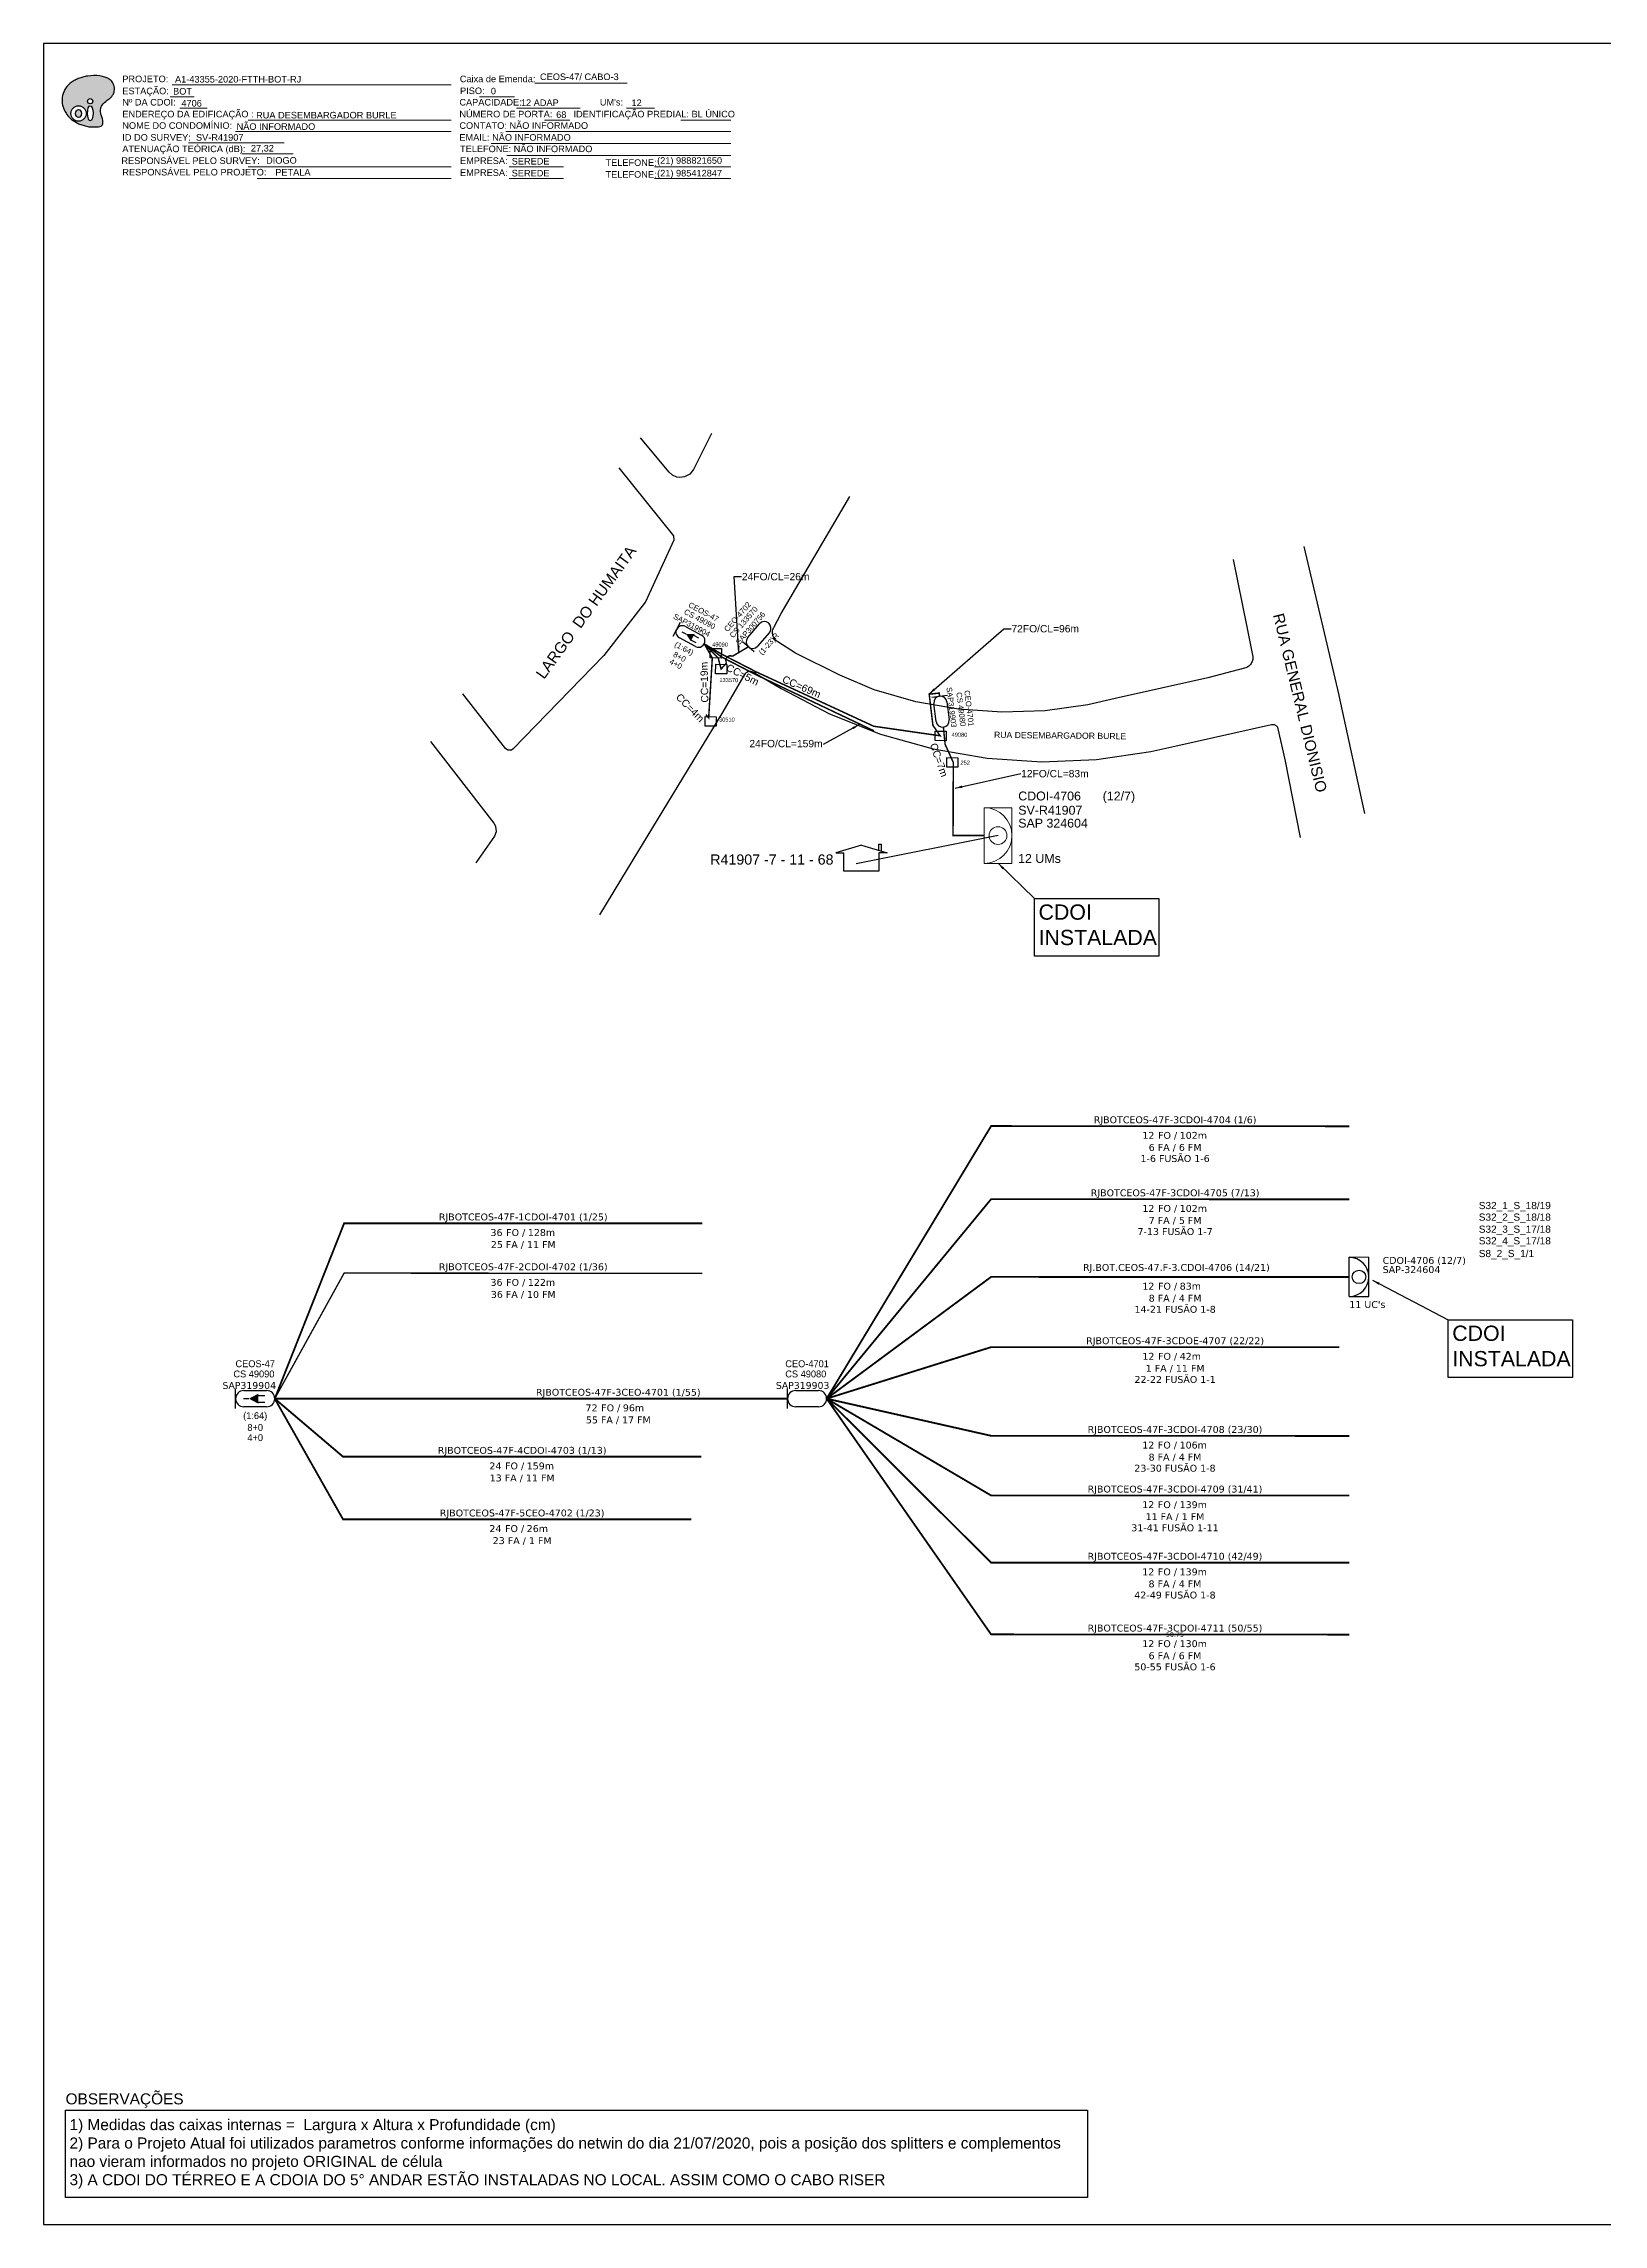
# Model space of a CAD drawing. Extents: x 733 to 1572, y 5 to 599.
# Drawn here: x 733 to 1158, y 5 to 599 of the extents above; entities that cross this region are included whole.
import ezdxf
from ezdxf.enums import TextEntityAlignment as Align

# ---------------------------------------------------------------- set-up
doc = ezdxf.new("R2010")
doc.units = 0
doc.header["$MEASUREMENT"] = 0
for name, color, linetype, lineweight in [("20.0-LEGENDA DOS CDO'S", 1, 'Continuous', 0), ('20.1-CDO_INTERIOR', 1, 'Continuous', 0), ('Texto_Cabos', 1, 'Continuous', 20)]:
    doc.layers.add(name, color=color, linetype=linetype, lineweight=lineweight)
for name, color, linetype in [('CD a instalar', 1, 'Continuous'), ('CDOI', 1, 'Continuous'), ('CEO', 1, 'Continuous'), ('CEOS', 1, 'Continuous'), ('label_cabos', 7, 'Continuous'), ('LAYOUT', 7, 'Continuous'), ('LEGENDAS_INFRAESTRUTURAS', 7, 'Continuous'), ('MUB_QUADRAS', 253, 'Continuous'), ('NOS_DE_INFRAESTRUTURA', 7, 'Continuous'), ('SEGMENTO_texto', 7, 'Continuous'), ('SURVEYS', 7, 'Continuous'), ('surveys legendas', 7, 'Continuous')]:
    doc.layers.add(name, color=color, linetype=linetype)
doc.layers.add('DROP DE CLIENTE', color=140, linetype='Continuous', plot=False)
doc.styles.add('ARIAL', font='arial.ttf')
doc.styles.add('siredit', font='verdana.ttf')
doc.styles.add('Style-font000', font='font000.shx')
doc.linetypes.add('FENCELINE1', pattern='A,0.25,-0.1,[133,ltypeshp.shx,S=0.1,R=0,X=-0.1,Y=0],-0.1,1', length=1.45)
doc.dimstyles.new('CC', dxfattribs={"dimtxt": 1, "dimasz": 2, "dimexe": 0.18, "dimexo": 0.0625, "dimgap": 0.09, "dimtad": 0, "dimdec": 0, "dimrnd": 1, "dimzin": 0, "dimdsep": 46, "dimtxsty": 'siredit', "dimblk": 'NONE', "dimcen": 0, "dimse1": 1, "dimse2": 1, "dimsd1": 1, "dimsd2": 1, "dimclrt": 7, "dimadec": 0, "dimazin": 0, "dimtfac": 1, "dimtdec": 0, "dimtofl": 0, "dimtmove": 0, "dimatfit": 3, "dimfxl": 0, "dimtolj": 1, "dimtzin": 0, "dimarcsym": 0})
doc.dimstyles.new('CL', dxfattribs={"dimtxt": 1, "dimasz": 2, "dimexe": 0.18, "dimexo": 0.0625, "dimgap": 0.09, "dimtad": 0, "dimdec": 0, "dimrnd": 1, "dimzin": 0, "dimdsep": 46, "dimtxsty": 'siredit', "dimblk": 'NONE', "dimcen": 0, "dimse1": 1, "dimse2": 1, "dimsd1": 1, "dimsd2": 1, "dimclrt": 7, "dimadec": 0, "dimazin": 0, "dimtfac": 1, "dimtdec": 0, "dimtofl": 0, "dimtmove": 0, "dimatfit": 3, "dimfxl": 0, "dimtolj": 1, "dimtzin": 0, "dimarcsym": 0})

# ---------------------------------------------------------------- blocks, each defined once
blk = doc.blocks.new('OI')
h = blk.add_hatch(color=40)
edge = h.paths.add_edge_path()
edge.add_spline(control_points=[(4.35, -0.67), (3.92, -0.99), (3.26, -1.5), (2.81, -2.59), (2.9, -3.5), (3.06, -4.27), (3.31, -4.85), (3.37, -5.39), (3.4, -5.88), (3.2, -6.4), (2.54, -6.61), (1.65, -6.63), (0.55, -6.67), (-0.56, -6.42), (-1.61, -6.14), (-2.77, -5.61), (-3.92, -4.77), (-4.89, -3.7), (-5.34, -2.65), (-5.6, -1.94), (-5.85, -0.96), (-5.71, 0.47), (-5.1, 2.02), (-4.14, 3.02), (-3.3, 3.61), (-2.37, 4.16), (-1.36, 4.44), (-0.56, 4.7), (0.79, 4.85), (2.24, 4.97), (3.79, 4.57), (4.67, 4.21), (5.44, 3.65), (5.76, 2.99), (6.03, 2.21), (6.01, 1.46), (5.72, 0.64), (5.31, 0.08), (4.88, -0.38), (4.51, -0.55), (4.35, -0.67)], knot_values=[0, 0, 0, 0, 1.60434, 2.417191, 3.427595, 4.282808, 4.776746, 5.304182, 5.888771, 6.258406, 6.858137, 7.79129, 8.986195, 10.124242, 11.187857, 12.242908, 13.953784, 15.414161, 16.515391, 17.349188, 17.675853, 19.552021, 21.515531, 22.568638, 23.63245, 24.621084, 25.782718, 26.745347, 27.142653, 29.870543, 31.004649, 31.921532, 32.709589, 33.801391, 34.042471, 35.192333, 35.971461, 36.628871, 37.254359, 37.836911, 37.836911, 37.836911, 37.836911], degree=3, periodic=0)
h.paths.add_polyline_path([(1.13, -0.87, -1), (-0.04, -0.87, -1)], flags=16)
edge = h.paths.add_edge_path(flags=16)
edge.add_ellipse((0.56, -3.59), major_axis=(-0.02, 1.71), ratio=0.361305, start_angle=0, end_angle=360)
h.paths.add_polyline_path([(-0.36, -3.62, -1), (-3.8, -3.62, -1)], flags=16)
edge = h.paths.add_edge_path(flags=0)
edge.add_ellipse((-2.08, -3.62), major_axis=(0, 0.885), ratio=0.758294, start_angle=0, end_angle=360)
at = {"color": 40}
for centre, radius in [((-2.08, -3.62), 1.72), ((0.54, -0.87), 0.587)]:
    blk.add_circle(centre, radius, dxfattribs=at)
blk.add_ellipse((-2.08, -3.62), major_axis=(0, 0.885), ratio=0.758294, start_param=-3.141592653589792, end_param=3.141592653589792, dxfattribs=at)
blk.add_ellipse((0.56, -3.59), major_axis=(-0.02, 1.71), ratio=0.361305, dxfattribs=at)
at = {"color": 40, "start_tangent": (-0.800898, -0.598801), "end_tangent": (-0.800898, -0.598801)}
blk.add_spline([(4.35, -0.67), (3.2, -1.78), (2.9, -2.54), (2.92, -3.55), (3.12, -4.38), (3.28, -4.85), (3.37, -5.37), (3.35, -5.95), (3.2, -6.29), (2.66, -6.55), (1.73, -6.63), (0.54, -6.62), (-0.58, -6.41), (-1.6, -6.11), (-2.56, -5.67), (-3.95, -4.67), (-4.89, -3.56), (-5.37, -2.56), (-5.64, -1.78), (-5.72, -1.46), (-5.63, 0.42), (-4.84, 2.22), (-4.13, 2.99), (-3.27, 3.62), (-2.4, 4.09), (-1.3, 4.47), (-0.37, 4.72), (0.02, 4.77), (2.75, 4.8), (3.85, 4.53), (4.69, 4.16), (5.31, 3.68), (5.85, 2.73), (5.93, 2.5), (5.94, 1.35), (5.67, 0.62), (5.29, 0.08), (4.84, -0.36), (4.35, -0.67)], degree=3, dxfattribs=at)
blk = doc.blocks.new('_None')
blk = doc.blocks.new('SURVEY_SURVEY')
for p, q in [((0, 0.0000254), (-0.0000251, 0.000018)), ((0, 0.0000254), (0.0000251, 0.000018)), ((0.0000169, 0.0000264), (0.0000195, 0.0000264)), ((0.0000169, 0.0000205), (0.0000169, 0.0000264)), ((0.0000195, 0.0000264), (0.0000195, 0.0000198)), ((-0.0000251, 0.000018), (-0.0000173, 0.000018)), ((-0.0000172, 0), (-0.0000172, 0.0000179)), ((0.0000172, 0), (-0.0000172, 0)), ((0.0000251, 0.000018), (0.0000172, 0.000018)), ((0.0000172, 0.000018), (0.0000172, 0))]:
    blk.add_line(p, q)
blk = doc.blocks.new('CDOI_CT_DRT')
at = {"layer": '20.1-CDO_INTERIOR', "color": 0, "lineweight": 18}
blk.add_lwpolyline([(2.13, -2.13), (2.13, 2.12), (0, 2.12), (0, -2.13)], close=True, dxfattribs=at)
blk.add_circle((1.06, 0), 0.68, dxfattribs=at)
blk.add_arc((0, 0), 2.13, 269.9724, 89.9724, dxfattribs=at)
at = {"layer": "20.0-LEGENDA DOS CDO'S", "color": 0, "style": 'ARIAL'}
for tag, p in [('CDO_N', (2.61, 2.69)), ('SURVEY', (2.61, 1.6)), ('SAP', (2.61, 0.61)), ('1:XX', (2.6, -1.08)), ('UMS', (2.6, -2.09))]:
    blk.add_attdef(tag, p, '', height=0.68, rotation=359.9724, dxfattribs=at)
blk.add_attdef('FIBRAS_UTILIZADAS', text='', height=0.68, rotation=359.9724, dxfattribs=at).set_placement((10.32, 2.69), align=Align.CENTER)

msp = doc.modelspace()

# ---------------------------------------------------------------- linework, layer by layer
msp.add_lwpolyline([(733.23, 5.14), (1571.79, 5.14), (1571.79, 599.14), (733.23, 599.14), (733.23, 5.14)])
at = {"color": 7, "lineweight": 0}
for points in [[(867.03, 588.37), (892.16, 588.37)], [(767.7, 584.61), (774.25, 584.61)], [(768.22, 587.88), (844.19, 587.88)], [(851.98, 584.65), (861.47, 584.65)], [(770.36, 581.53), (777.77, 581.53)], [(788.93, 578.3), (844.19, 578.3)], [(862.03, 581.53), (879.39, 581.53)], [(869.62, 578.3), (876.56, 578.3)], [(891.98, 581.53), (899.64, 581.53)], [(906.79, 578.3), (920.35, 578.3)], [(772.68, 572.12), (798.74, 572.12)], [(785.52, 575.19), (844.19, 575.19)], [(855.11, 571.95), (920.38, 571.95)], [(859.15, 575.19), (920.38, 575.19)], [(787.22, 569.15), (801.16, 569.15)], [(788.93, 565.6), (844.19, 565.6)], [(859.4, 568.71), (920.38, 568.71)], [(860, 565.6), (874.8, 565.6)], [(899.61, 565.6), (920.38, 565.6)], [(791.42, 562.36), (844.19, 562.36)], [(860, 562.36), (874.8, 562.36)], [(899.61, 562.36), (920.38, 562.36)]]:
    msp.add_lwpolyline(points, dxfattribs=at)
at = {"color": 5}
for points in [[(1003.09, 366.27), (1036.95, 366.27), (1036.95, 350.54), (1003.09, 350.54)], [(1115.77, 251.55), (1149.63, 251.55), (1149.63, 235.82), (1115.77, 235.82)]]:
    msp.add_lwpolyline(points, close=True, dxfattribs=at)
at = {"color": 0}
msp.add_lwpolyline([(739.23, 36.21), (1017.48, 36.21), (1017.48, 12.5), (739.23, 12.5)], close=True, dxfattribs=at)
msp.add_lwpolyline([(733.23, 5.14), (1571.79, 5.14)], dxfattribs=at)
at = {"layer": 'CD a instalar', "color": 7, "linetype": 'Continuous'}
for points, const_width in [([(913.14, 435.65), (915.34, 431.81), (914.35, 415.49), (913.6, 416.39)], 0.4), ([(913.14, 435.65), (917.79, 432.9), (927.16, 428.08), (959.32, 413.2), (977.39, 410.61), (975.42, 413.44), (974.41, 421.93), (977.14, 422.25), (977.25, 421.4)], 0.4), ([(913.14, 435.65), (917.78, 432.13), (926.94, 427.38), (959.36, 411.96)], 0.4), ([(946.48, 230.05), (991.27, 304.3), (1088.82, 304.25)], 0.501), ([(946.48, 230.05), (991.27, 284.4), (1088.82, 284.35)], 0.501), ([(796.17, 230.05), (815.07, 277.81), (912.62, 277.81)], 0.501), ([(946.48, 230.05), (991.27, 244.09), (1086.15, 244.09)], 0.501), ([(796.17, 230.05), (840.96, 230.05), (935.83, 230.05)], 0.501), ([(796.17, 230.05), (814.78, 214.23), (912.32, 214.23)], 0.501), ([(796.17, 230.05), (814.78, 197.17), (909.66, 197.17)], 0.501), ([(946.48, 230.05), (991.27, 219.94), (1088.82, 219.9)], 0.501), ([(946.48, 230.05), (991.27, 203.68), (1088.82, 203.69)], 0.501), ([(946.48, 230.05), (991.27, 185.38), (1088.82, 185.38)], 0.501), ([(946.48, 230.05), (991.27, 165.84), (1088.82, 165.79)], 0.501)]:
    msp.add_lwpolyline(points, dxfattribs=dict(at, const_width=const_width))
at = {"layer": 'CD a instalar', "color": 7, "linetype": 'Continuous', "const_width": 0.4}
msp.add_lwpolyline([(913.14, 435.65), (916.95, 431.79), (917.73, 428.79), (919.25, 430.49, -0.789907), (920.81, 432.25), (925.15, 434.84)], format="xyb", dxfattribs=at)
at = {"layer": 'CD a instalar', "color": 5, "linetype": 'Continuous'}
msp.add_lwpolyline([(989.37, 383.43, 0.4, 0.4, 0), (980.91, 383.46, 0.4, 0.4, 0), (980.97, 403.34, 0.4, 0.4, 0), (978.75, 408.26, 0.4, 0.4, 0), (978.27, 412.96, 0.4, 0.4, 0)], format="xyseb", dxfattribs=at)
at = {"layer": 'CD a instalar', "color": 5, "linetype": 'Continuous', "const_width": 0.501}
msp.add_lwpolyline([(946.48, 230.05), (991.27, 263.22), (1088.82, 263.18)], dxfattribs=at)
at = {"layer": 'CDOI', "color": 5}
for p, q in [((1094.14, 268.54), (1088.82, 268.55)), ((1094.14, 257.9), (1094.14, 268.54)), ((1088.81, 257.9), (1094.14, 257.9))]:
    msp.add_line(p, q, dxfattribs=at)
msp.add_lwpolyline([(1088.81, 257.9), (1088.82, 268.55)], dxfattribs=at)
msp.add_circle((1091.48, 263.22), 1.84, dxfattribs=at)
msp.add_arc((1088.82, 263.22), 5.32, 269.97241, 89.97241, dxfattribs=at)
at = {"layer": 'CEO', "color": 7}
for p, q in [((924.97, 437.34), (928.21, 441.09)), ((930.89, 438.78), (927.65, 435.03))]:
    msp.add_line(p, q, dxfattribs=at)
at = {"layer": 'CEO', "color": 5}
for p, q in [((976.3, 414.5), (975.7, 419.43)), ((979.21, 419.86), (979.82, 414.93)), ((938.05, 232.27), (944.26, 232.27)), ((944.26, 227.83), (938.05, 227.83))]:
    msp.add_line(p, q, dxfattribs=at)
at = {"layer": 'CEO', "color": 7}
msp.add_lwpolyline([(926.77, 433.45), (923.54, 436.24)], dxfattribs=at)
at = {"layer": 'CEO', "color": 5}
for points in [[(975.13, 421.14), (979.36, 421.66)], [(935.83, 227.38), (935.83, 232.72)]]:
    msp.add_lwpolyline(points, dxfattribs=at)
at = {"layer": 'CEO', "color": 7}
for centre, start, end in [((929.55, 439.94), 319.19579, 139.19579), ((926.31, 436.18), 139.19579, 319.19579)]:
    msp.add_arc(centre, 1.77, start, end, dxfattribs=at)
at = {"layer": 'CEO', "color": 5}
for centre, radius, start, end in [((977.46, 419.64), 1.77, 6.94941, 186.94941), ((978.06, 414.72), 1.77, 186.94941, 6.94941), ((938.05, 230.05), 2.22, 90, 270), ((944.26, 230.05), 2.22, 270, 90)]:
    msp.add_arc(centre, radius, start, end, dxfattribs=at)
at = {"layer": 'CEOS', "color": 5}
for p, q in [((908.04, 440.38), (912.42, 438.04)), ((910.75, 434.92), (906.37, 437.26)), ((787.74, 232.27), (793.96, 232.27)), ((793.96, 227.83), (787.74, 227.83))]:
    msp.add_line(p, q, dxfattribs=at)
for points in [[(904.64, 437.77), (906.65, 441.53)], [(908.19, 438.3), (907.13, 438.86)], [(909.55, 436.69), (910.88, 435.98)], [(910.24, 437.99), (911.57, 437.28)], [(785.53, 227.38), (785.53, 232.72)], [(789.14, 230.05), (787.64, 230.05)], [(791.59, 230.93), (793.47, 230.93)], [(791.59, 229.09), (793.47, 229.09)]]:
    msp.add_lwpolyline(points, dxfattribs=at)
for points in [[(908.19, 438.3, 0, 2.18, 0), (909.99, 437.33, 2.18, 2.18, 0)], [(789.14, 230.05, 0, 2.74, 0), (791.7, 230.05, 2.74, 2.74, 0)]]:
    msp.add_lwpolyline(points, format="xyseb", dxfattribs=at)
for centre, radius, start, end in [((907.2, 438.82), 1.77, 61.88322, 241.88322), ((911.58, 436.48), 1.77, 241.88322, 61.88322), ((787.74, 230.05), 2.22, 90, 270), ((793.96, 230.05), 2.22, 270, 90)]:
    msp.add_arc(centre, radius, start, end, dxfattribs=at)
at = {"layer": 'DROP DE CLIENTE'}
msp.add_lwpolyline([(993.15, 383.43), (954.55, 375.73)], dxfattribs=at)
at = {"layer": 'LAYOUT', "color": 7, "linetype": 'FENCELINE1', "ltscale": 0.05, "const_width": 0.374}
msp.add_lwpolyline([(796.17, 230.05), (815.07, 264.25), (912.62, 264.2)], dxfattribs=at)
at = {"layer": 'MUB_QUADRAS', "linetype": 'Continuous'}
for points in [[(915.13, 492.98), (910.24, 483.17), (909.21, 481.88), (907.74, 481.1), (906.5, 480.95), (905.67, 481.07), (904.52, 481.57), (903.58, 482.39), (895.78, 491.77)], [(889.88, 483.62), (904.73, 465.07), (904.84, 463.85), (897.12, 447.07), (885.8, 432.52), (861.15, 407.04), (860.61, 406.73), (859.68, 406.73), (859.03, 407.15), (847.37, 422)], [(931.74, 438.81), (931.77, 439.12), (931.83, 439.43), (931.92, 439.73), (932.04, 440.02), (932.08, 440.09), (934.07, 443.92), (952.8, 475.75)], [(1057.16, 458.58), (1060.87, 440.3), (1062.5, 432.54), (1062.53, 432.37), (1062.56, 432.06), (1062.56, 431.74), (1062.53, 431.43), (1062.46, 431.13), (1062.36, 430.83), (1062.23, 430.54), (1062.07, 430.27), (1061.88, 430.02), (1061.67, 429.79), (1061.44, 429.58), (1061.18, 429.39), (1060.91, 429.24), (1060.62, 429.11), (1060.32, 429.02), (1050.29, 426.4), (1025.03, 420.76), (1017.65, 419.07), (1005.96, 417.42), (994.16, 417.01), (982.38, 417.84), (970.76, 419.89), (959.41, 423.14), (950.05, 427.08), (938.04, 433.11), (933.15, 436.16), (932.89, 436.34), (932.66, 436.55), (932.44, 436.78), (932.25, 437.03), (932.09, 437.3), (931.96, 437.58), (931.86, 437.88), (931.79, 438.18), (931.75, 438.5), (931.74, 438.81)], [(1093.08, 389.44), (1086.08, 421.61), (1086.06, 421.67), (1076.54, 462.2)], [(884.7, 361.81), (892.28, 374.24), (918.32, 417.15), (924.32, 427.45), (924.41, 427.59), (924.51, 427.71), (924.62, 427.82), (924.74, 427.92), (924.88, 428), (925.02, 428.07), (925.16, 428.13), (925.32, 428.17), (925.47, 428.19), (925.63, 428.2), (925.78, 428.19), (925.94, 428.16), (926.09, 428.12), (926.24, 428.06), (926.38, 427.99), (934.07, 423.5), (947.28, 416.57), (961.14, 411.06), (975.5, 407.02), (990.2, 404.51), (1005.09, 403.55), (1020, 404.16), (1034.76, 406.31), (1041.26, 407.77), (1067.61, 413.67), (1067.76, 413.7), (1067.92, 413.71), (1068.08, 413.7), (1068.23, 413.68), (1068.38, 413.64), (1068.53, 413.58), (1068.67, 413.51), (1068.8, 413.43), (1068.93, 413.33), (1069.04, 413.22), (1069.14, 413.1), (1069.23, 412.97), (1069.3, 412.83), (1069.36, 412.69), (1069.4, 412.53), (1071.24, 404.11), (1075.45, 382.92)], [(838.59, 409.07), (855.88, 386.81), (856.33, 386), (856.47, 384.46), (856, 383.3), (850.96, 376.04)]]:
    msp.add_lwpolyline(points, dxfattribs=at)
at = {"layer": 'NOS_DE_INFRAESTRUTURA', "color": 5}
for p, q in [((914.74, 431.82), (914.77, 434.42)), ((914.77, 434.42), (917.81, 434.39)), ((917.81, 434.39), (917.78, 431.78)), ((917.78, 431.78), (914.74, 431.82)), ((916.22, 427.49), (916.26, 430.1)), ((916.26, 430.1), (919.29, 430.06)), ((919.29, 430.06), (919.26, 427.45)), ((919.26, 427.45), (916.22, 427.49)), ((913.35, 413.23), (913.38, 415.83)), ((913.38, 415.83), (916.42, 415.79)), ((916.38, 413.19), (913.35, 413.23)), ((916.42, 415.79), (916.38, 413.19)), ((976, 409.31), (976.03, 411.91)), ((976.03, 411.91), (979.07, 411.88)), ((979.07, 411.88), (979.04, 409.27)), ((979.04, 409.27), (976, 409.31)), ((979.18, 402.05), (979.21, 404.66)), ((979.21, 404.66), (982.25, 404.62)), ((982.25, 404.62), (982.22, 402.02)), ((982.22, 402.02), (979.18, 402.05))]:
    msp.add_line(p, q, dxfattribs=at)
at = {"layer": 'NOS_DE_INFRAESTRUTURA', "color": 1}
for p, q in [((926.98, 427.83), (926.79, 427.64)), ((926.85, 427.77), (926.84, 427.51)), ((927.11, 427.77), (926.85, 427.77)), ((927.17, 427.64), (926.98, 427.83)), ((927.11, 427.5), (927.11, 427.77)), ((926.79, 427.64), (926.98, 427.45)), ((926.84, 427.51), (927.11, 427.5)), ((926.98, 427.45), (927.17, 427.64))]:
    msp.add_line(p, q, dxfattribs=at)

# ---------------------------------------------------------------- block references
at = {"color": 7, "xscale": 1.213923925195771, "yscale": 1.213923925533891, "zscale": 1.213923925163967, "rotation": 0.1532895858424417}
msp.add_blockref('OI', (745.25, 584.51), dxfattribs=at)
at = {"layer": '20.1-CDO_INTERIOR', "color": 5}
ref = msp.add_blockref('CDOI_CT_DRT', (989.37, 383.43), dxfattribs=dict(at, xscale=3.555766790421934, yscale=3.555766790421934, zscale=3.555766790421934))
ref.add_attrib('CDO_N', 'CDOI-4706', (998.65, 393), dxfattribs={"layer": "20.0-LEGENDA DOS CDO'S", "color": 0, "height": 2.418, "rotation": 359.97241, "style": 'ARIAL'})
ref.add_attrib('FIBRAS_UTILIZADAS', '(12/7)', dxfattribs={"layer": "20.0-LEGENDA DOS CDO'S", "color": 0, "height": 2.418, "rotation": 359.97241, "style": 'ARIAL'}).set_placement((1026.07, 392.99), align=Align.CENTER)
ref.add_attrib('SURVEY', 'SV-R41907', (998.66, 389.12), dxfattribs={"layer": "20.0-LEGENDA DOS CDO'S", "color": 0, "height": 2.418, "rotation": 359.97241, "style": 'ARIAL'})
ref.add_attrib('SAP', 'SAP 324604', (998.65, 385.61), dxfattribs={"layer": "20.0-LEGENDA DOS CDO'S", "color": 0, "height": 2.418, "rotation": 359.97241, "style": 'ARIAL'})
ref.add_attrib('UMS', '12 UMs', (998.62, 375.99), dxfattribs={"layer": "20.0-LEGENDA DOS CDO'S", "color": 0, "height": 2.418, "rotation": 359.97241, "style": 'ARIAL'})
at = {"layer": 'SURVEYS', "color": 255, "xscale": 277014.406715531, "yscale": 277014.406715531, "zscale": 277014.406715531}
msp.add_blockref('SURVEY_SURVEY', (955.97, 373.75), dxfattribs=at)

# ---------------------------------------------------------------- texts
at = {"color": 7, "lineweight": 0, "style": 'ARIAL'}
for s, height, p in [('PROJETO:', 1.793, (754.66, 588.63)), ('Caixa de Emenda:', 1.7927, (846.57, 588.63)), ('ESTAÇÃO:', 1.793, (754.66, 585.35)), ('Nº DA CDOI:', 1.7927, (754.66, 582.28)), ('CAPACIDADE:', 1.7927, (846.46, 582.28)), ('PISO:', 1.793, (846.64, 585.39)), ("UM's:", 1.793, (884.71, 582.28)), ('ENDEREÇO DA EDIFICAÇÃO :', 1.7927, (754.66, 579.05)), ('NOME DO CONDOMÍNIO:', 1.7927, (754.66, 575.93)), ('CONTATO: NÃO INFORMADO ', 1.7927, (846.46, 575.93)), ('NÚMERO DE PORTA:', 1.7927, (846.46, 579.05)), ('IDENTIFICAÇÃO PREDIAL: BL ÚNICO', 1.7927, (877.54, 579.05)), ('ATENUAÇÃO TEÓRICA (dB):', 1.7927, (754.66, 569.58)), ('ID DO SURVEY:', 1.7927, (754.66, 572.7)), ('EMAIL: NÃO INFORMADO', 1.7927, (846.46, 572.7)), ('TELEFONE: NÃO INFORMADO', 1.7927, (846.64, 569.58)), ('RESPONSÁVEL PELO SURVEY:', 1.7927, (754.41, 566.35)), ('RESPONSÁVEL PELO PROJETO:', 1.7927, (754.66, 563.23)), ('EMPRESA:', 1.793, (846.64, 566.35)), ('EMPRESA:', 1.793, (846.64, 563.11)), ('TELEFONE:', 1.793, (886.25, 565.84)), ('TELEFONE:', 1.793, (886.25, 562.61))]:
    msp.add_text(s, height=height, dxfattribs=at).set_placement(p)
at = {"color": 7, "style": 'ARIAL'}
for s, height, p in [('A1-43355-2020-FTTH-BOT-RJ', 1.7927, (769.01, 588.54)), ('CEOS-47/ CABO-3', 1.7927, (868.42, 589.21)), ('BOT', 1.793, (768.49, 585.26)), ('0', 1.79, (855.03, 585.31)), ('12 ADAP ', 1.793, (863.21, 582.15)), ('12', 1.793, (893.33, 582.13)), ('NÃO INFORMADO', 1.7927, (785.79, 575.65)), ('RUA DESEMBARGADOR BURLE', 1.7927, (791.09, 578.76)), ('68', 1.793, (872.81, 578.9)), ('SV-R41907', 1.793, (774.72, 572.7)), ('27,32', 1.793, (789.68, 569.75)), ('DIOGO', 1.793, (793.82, 566.44)), ('PETALA', 1.793, (796.31, 563.2)), ('SEREDE', 1.793, (860.71, 566.2)), ('SEREDE', 1.793, (860.71, 562.96)), ('(21) 988821650', 1.7927, (900.31, 566.41)), ('(21) 985412847', 1.7927, (900.31, 562.96))]:
    msp.add_text(s, height=height, dxfattribs=at).set_placement(p)
msp.add_text('4706', height=1.793, dxfattribs=at).set_placement((773.53, 581.99), align=Align.CENTER)
at = {"style": 'ARIAL'}
msp.add_text('OBSERVAÇÕES', height=3, dxfattribs=at).set_placement((739.21, 37.83))
at = {"color": 5, "char_height": 4.155, "width": 50.3686, "attachment_point": 1, "style": 'ARIAL'}
for insert in [(1004.19, 364.67), (1116.86, 249.95)]:
    msp.add_mtext('CDOI\\PINSTALADA', dxfattribs=dict(at, insert=insert))
at = {"insert": (740.29, 33.81), "char_height": 3, "width": 277.1819, "attachment_point": 1, "style": 'ARIAL'}
msp.add_mtext('1) Medidas das caixas internas =  Largura x Altura x Profundidade (cm)\\P2) Para o Projeto Atual foi utilizados parametros conforme informações do netwin do dia 21/07/2020, pois a posição dos splitters e complementos\\Pnao vieram informados no projeto ORIGINAL de célula\\P3) A CDOI DO TÉRREO E A CDOIA DO 5° ANDAR ESTÃO INSTALADAS NO LOCAL. ASSIM COMO O CABO RISER', dxfattribs=at)
at = {"layer": "20.0-LEGENDA DOS CDO'S", "color": 1, "style": 'ARIAL'}
for s, height, p in [('S32_1_S_18/19', 1.9593, (1124.08, 281.68)), ('S32_2_S_18/18', 1.9593, (1124.08, 278.52)), ('S32_3_S_17/18', 1.9593, (1124.08, 275.24)), ('S32_4_S_17/18', 1.9593, (1124.08, 272.08)), ('S8_2_S_1/1', 1.959, (1124.08, 268.61))]:
    msp.add_text(s, height=height, dxfattribs=at).set_placement(p)
at = {"layer": 'CDOI', "color": 5, "linetype": 'Continuous', "style": 'siredit'}
for s, height, p in [('CDOI-4706 (12/7)', 1.8789, (1097.9, 267.71)), ('SAP-324604', 1.879, (1097.9, 265.21)), ("11 UC's", 1.879, (1088.82, 255.7))]:
    msp.add_text(s, height=height, rotation=359.97241, dxfattribs=at).set_placement(p, align=Align.MIDDLE_LEFT)
at = {"layer": 'CEO', "color": 7, "linetype": 'Continuous', "style": 'ARIAL'}
for s, height, p in [('CEO-4702', 1.499, (922.19, 443.02)), ('CS 133570', 1.499, (923.87, 441.57)), ('SAP300756', 1.478, (925.75, 439.94))]:
    msp.add_text(s, height=height, rotation=49.19579, dxfattribs=at).set_placement(p, align=Align.MIDDLE_CENTER)
msp.add_text('(1-23)R', height=1.499, rotation=49.19579, dxfattribs=at).set_placement((930.15, 436.14), align=Align.TOP_CENTER)
at = {"layer": 'CEO', "color": 5, "linetype": 'Continuous', "style": 'ARIAL'}
for s, height, p in [('SAP319903   ', 1.4783, (980.62, 417.53)), ('CS 49080', 1.499, (983.09, 417.83)), ('CEO-4701', 1.499, (985.29, 418.1))]:
    msp.add_text(s, height=height, rotation=276.94941, dxfattribs=at).set_placement(p, align=Align.MIDDLE_CENTER)
at = {"layer": 'CEO', "color": 5, "linetype": 'Continuous'}
for s, height, style, p in [('CEO-4701', 1.877, 'Style-font000', (941.15, 239.56)), ('CS 49080 ', 1.877, 'Style-font000', (941.15, 236.78)), ('SAP319903   ', 1.8517, 'siredit', (941.15, 233.65))]:
    msp.add_text(s, height=height, dxfattribs=dict(at, style=style)).set_placement(p, align=Align.MIDDLE_CENTER)
at = {"layer": 'CEOS', "color": 5, "linetype": 'Continuous', "style": 'ARIAL'}
for s, height, p in [('CEOS-47', 1.499, (912.97, 444.34)), ('SAP319904    ', 1.4783, (910.75, 440.19)), ('CS 49090', 1.499, (911.92, 442.39))]:
    msp.add_text(s, height=height, rotation=331.88322, dxfattribs=at).set_placement(p, align=Align.MIDDLE_CENTER)
for s, p in [('(1:64)', (908.01, 435.06)), ('4+0', (905.75, 430.83)), ('8+0', (906.79, 432.79))]:
    msp.add_text(s, height=1.499, rotation=331.88322, dxfattribs=at).set_placement(p, align=Align.TOP_CENTER)
at = {"layer": 'CEOS', "color": 5, "linetype": 'Continuous'}
for s, height, style, p in [('CS 49090 ', 1.877, 'Style-font000', (790.85, 236.78)), ('CEOS-47', 1.877, 'Style-font000', (790.85, 239.56)), ('SAP319904    ', 1.8517, 'siredit', (790.85, 233.65))]:
    msp.add_text(s, height=height, dxfattribs=dict(at, style=style)).set_placement(p, align=Align.MIDDLE_CENTER)
at = {"layer": 'CEOS', "color": 5, "linetype": 'Continuous', "style": 'Style-font000'}
for s, p in [('(1:64)', (790.85, 226.37)), ('4+0', (790.85, 220.37)), ('8+0', (790.85, 223.14))]:
    msp.add_text(s, height=1.877, dxfattribs=at).set_placement(p, align=Align.TOP_CENTER)
at = {"layer": 'label_cabos', "linetype": 'Continuous', "char_height": 2, "attachment_point": 4, "style": 'ARIAL'}
for s, insert in [('24FO/CL=26m', (923.4, 453.95)), ('72FO/CL=96m', (996.81, 439.76)), ('24FO/CL=159m', (925.43, 408.47)), ('12FO/CL=83m', (999.44, 400.29))]:
    msp.add_mtext(s, dxfattribs=dict(at, insert=insert))
at = {"layer": 'label_cabos', "linetype": 'Continuous', "char_height": 2, "attachment_point": 6, "style": 'ARIAL'}
for s, insert, rotation in [('CC=19m', (913.07, 430.75), 91.06205), ('CC=5m', (927.84, 425.07), 332.94745), ('CC=4m', (912.63, 414.81), 314.29597), ('CC=69m', (944.74, 421.71), 336.23175), ('CC=7m', (978.65, 399.52), 289.44305)]:
    msp.add_mtext(s, dxfattribs=dict(at, insert=insert, rotation=rotation))
at = {"layer": 'LEGENDAS_INFRAESTRUTURAS', "color": 5}
for s, rotation, p in [('49090', 359.29699, (915.31, 434.94)), ('133570', 359.29699, (917.27, 425.26)), ('30510', 359.29699, (917.16, 414.49)), ('49080', 359.29675, (980.52, 410.37)), ('252', 359.29674, (982.93, 402.75))]:
    msp.add_text(s, height=1.113, rotation=rotation, dxfattribs=at).set_placement(p)
at = {"layer": 'SEGMENTO_texto', "color": 253, "style": 'ARIAL'}
for s, height, rotation, p in [('LARGO  DO HUMAITA', 3, 54.22938, (869.51, 425.82)), ('RUA GENERAL DIONISIO', 3, 283.76537, (1068, 443.54)), ('RUA DESEMBARGADOR BURLE', 1.6873, 359.39235, (992.05, 410.04))]:
    msp.add_text(s, height=height, rotation=rotation, dxfattribs=at).set_placement(p)
at = {"layer": 'surveys legendas', "color": 0, "style": 'ARIAL'}
msp.add_text('R41907 -7 - 11 - 68', height=2.7701, dxfattribs=at).set_placement((914.79, 375.52))
at = {"layer": 'Texto_Cabos', "color": 7, "linetype": 'Continuous', "style": 'siredit'}
for s, height, p in [('RJBOTCEOS-47F-3CDOI-4704 (1/6)', 1.8789, (1041.38, 306.01)), ('6 FA / 6 FM', 1.8789, (1041.38, 298.49)), ('RJBOTCEOS-47F-3CDOI-4705 (7/13)', 1.8789, (1041.38, 286.12)), ('RJBOTCEOS-47F-1CDOI-4701 (1/25)', 1.8789, (863.85, 279.55)), ('7 FA / 5 FM', 1.8789, (1041.38, 278.59)), ('25 FA / 11 FM', 1.8789, (863.85, 272.02)), ('RJBOTCEOS-47F-2CDOI-4702 (1/36)', 1.8789, (863.85, 265.97)), ('36 FA / 10 FM', 1.8789, (863.85, 258.44)), ('RJBOTCEOS-47F-3CDOE-4707 (22/22)', 1.8789, (1041.38, 245.83)), ('1 FA / 11 FM', 1.8789, (1041.38, 238.31)), ('RJBOTCEOS-47F-3CEO-4701 (1/55)', 1.8789, (889.73, 231.79)), ('55 FA / 17 FM', 1.8789, (889.73, 224.26)), ('RJBOTCEOS-47F-3CDOI-4708 (23/30)', 1.8789, (1041.34, 221.66)), ('RJBOTCEOS-47F-4CDOI-4703 (1/13)', 1.8789, (863.55, 215.97)), ('8 FA / 4 FM', 1.8789, (1041.34, 214.13)), ('13 FA / 11 FM', 1.8789, (863.55, 208.45)), ('RJBOTCEOS-47F-3CDOI-4709 (31/41)', 1.8789, (1041.34, 205.43)), ('RJBOTCEOS-47F-5CEO-4702 (1/23)', 1.8789, (863.55, 198.91)), ('11 FA / 1 FM', 1.8789, (1041.34, 197.9)), ('23 FA / 1 FM', 1.8789, (863.55, 191.38)), ('RJBOTCEOS-47F-3CDOI-4710 (42/49)', 1.8789, (1041.34, 187.12)), ('8 FA / 4 FM', 1.8789, (1041.34, 179.59)), ('RJBOTCEOS-47F-3CDOI-4711 (50/55)', 1.8789, (1041.34, 167.56)), ('50.75', 1.253, (1041.34, 165.81)), ('6 FA / 6 FM', 1.8789, (1041.34, 160.03))]:
    msp.add_text(s, height=height, dxfattribs=at).set_placement(p, align=Align.MIDDLE_CENTER)
for s, p in [('12', (1035.74, 301.77)), ('12', (1035.74, 281.87)), ('36', (858.21, 275.3)), ('36', (858.21, 261.72)), ('12', (1035.74, 241.59)), ('72', (884.09, 227.54)), ('12', (1035.71, 217.41)), ('24', (857.91, 211.73)), ('12', (1035.71, 201.18)), ('24', (857.91, 194.66)), ('12', (1035.71, 182.87)), ('12', (1035.71, 163.31))]:
    msp.add_text(s, height=1.879, dxfattribs=at).set_placement(p, align=Align.MIDDLE_RIGHT)
at = {"layer": 'Texto_Cabos', "color": 7, "style": 'siredit'}
for p in [(1041.93, 301.77), (1041.93, 281.87), (864.4, 275.3), (864.4, 261.72), (1041.93, 241.59), (890.28, 227.54), (1041.89, 217.41), (864.1, 211.73), (1041.89, 201.18), (864.1, 194.66), (1041.89, 182.87), (1041.89, 163.31)]:
    msp.add_text('FO /', height=1.879, dxfattribs=at).set_placement(p, align=Align.MIDDLE_RIGHT)
at = {"layer": 'Texto_Cabos', "color": 7, "linetype": 'Continuous', "style": 'siredit'}
for s, p in [('102m', (1042.63, 301.77)), ('102m', (1042.63, 281.87)), ('128m', (865.1, 275.3)), ('122m', (865.1, 261.72)), ('42m', (1042.63, 241.59)), ('96m', (890.98, 227.54)), ('106m', (1042.59, 217.41)), ('159m', (864.8, 211.73)), ('139m', (1042.6, 201.18)), ('26m', (864.8, 194.66)), ('139m', (1042.6, 182.87)), ('130m', (1042.6, 163.31))]:
    msp.add_text(s, height=1.879, dxfattribs=at).set_placement(p, align=Align.MIDDLE_LEFT)
for s, p in [('1-6 FUSÃO 1-6', (1041.38, 296.4)), ('7-13 FUSÃO 1-7', (1041.38, 276.51)), ('22-22 FUSÃO 1-1', (1041.38, 236.22)), ('23-30 FUSÃO 1-8', (1041.34, 212.05)), ('31-41 FUSÃO 1-11', (1041.34, 195.81)), ('42-49 FUSÃO 1-8', (1041.34, 177.5)), ('50-55 FUSÃO 1-6', (1041.34, 157.94))]:
    msp.add_text(s, height=1.8789, dxfattribs=at).set_placement(p, align=Align.TOP_CENTER)
at = {"layer": 'Texto_Cabos', "color": 5, "linetype": 'Continuous', "style": 'siredit'}
for s, p in [('RJ.BOT.CEOS-47.F-3.CDOI-4706 (14/21)', (1041.73, 265.79)), ('8 FA / 4 FM', (1041.38, 257.41))]:
    msp.add_text(s, height=1.8789, dxfattribs=at).set_placement(p, align=Align.MIDDLE_CENTER)
msp.add_text('12', height=1.879, dxfattribs=at).set_placement((1035.74, 260.69), align=Align.MIDDLE_RIGHT)
at = {"layer": 'Texto_Cabos', "color": 5, "style": 'siredit'}
msp.add_text('FO /', height=1.879, dxfattribs=at).set_placement((1041.93, 260.69), align=Align.MIDDLE_RIGHT)
at = {"layer": 'Texto_Cabos', "color": 5, "linetype": 'Continuous', "style": 'siredit'}
msp.add_text('83m', height=1.879, dxfattribs=at).set_placement((1042.63, 260.69), align=Align.MIDDLE_LEFT)
msp.add_text('14-21 FUSÃO 1-8', height=1.8789, dxfattribs=at).set_placement((1041.38, 255.33), align=Align.TOP_CENTER)

# ---------------------------------------------------------------- leaders
at = {"color": 5}
for points in [[(993.15, 375.87), (1003.09, 366.27)], [(1095.12, 262.3), (1115.77, 251.55)]]:
    msp.add_leader(points, dimstyle='CL', override={"dimgap": 0.09, "dimtad": 0}, dxfattribs=at)
at = {"layer": 'label_cabos', "annotation_type": 0, "has_hookline": 1, "hookline_direction": 0}
for points, text_width in [([(922.59, 433.14), (921.31, 453.95), (923.31, 453.95)], 18.13), ([(974.31, 421.94), (994.72, 439.76), (996.72, 439.76)], 18.08), ([(981.46, 396.32), (999.35, 400.29)], 17.9)]:
    msp.add_leader(points, dimstyle='CC', dxfattribs=dict(at, text_width=text_width))
at = {"layer": 'label_cabos'}
msp.add_leader([(955.39, 413.66), (945.49, 408.24)], dimstyle='CC', dxfattribs=at)

doc.saveas('drawing.dxf')
